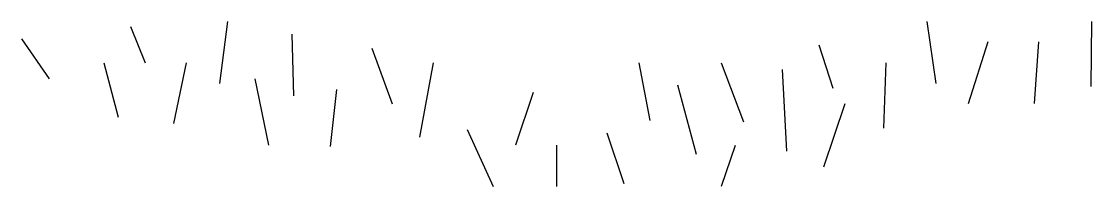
# Model space of a CAD drawing. Header units: millimetres. Extents: x 47 to 73, y 23 to 27.
import ezdxf

# ---------------------------------------------------------------- set-up
doc = ezdxf.new("R2010")
doc.units = ezdxf.units.MM
doc.layers.add('grabado linea medio', color=3, linetype='Continuous', true_color=0x00ff00)

msp = doc.modelspace()

# ---------------------------------------------------------------- linework, layer by layer
at = {"layer": 'grabado linea medio'}
for p, q in [((49.648, 26.881), (50.003, 26.002)), ((52.003, 27.002), (51.814, 25.499)), ((69.003, 27.002), (69.215, 25.499)), ((73.003, 27.002), (72.987, 25.425)), ((46.997, 26.582), (47.669, 25.611)), ((53.569, 26.694), (53.606, 25.201)), ((55.511, 26.358), (56.003, 25.002)), ((66.377, 26.433), (66.713, 25.387)), ((70.485, 26.508), (70.003, 25.002)), ((71.717, 26.508), (71.605, 25.014)), ((49.003, 26.002), (49.349, 24.678)), ((51.003, 26.002), (50.694, 24.529)), ((57.003, 26.002), (56.668, 24.192)), ((62.003, 26.002), (62.27, 24.603)), ((64.003, 26.002), (64.548, 24.566)), ((65.481, 25.836), (65.593, 23.856)), ((68.003, 26.002), (67.946, 24.417)), ((52.673, 25.611), (53.003, 24.002)), ((54.652, 25.35), (54.502, 23.968)), ((59.432, 25.275), (59.003, 24.002)), ((62.942, 25.462), (63.39, 23.782)), ((67.003, 25.002), (66.491, 23.464)), ((57.826, 24.379), (58.461, 22.998)), ((61.224, 24.304), (61.635, 23.072)), ((60.003, 24.002), (60.003, 23.002)), ((64.343, 23.993), (64.003, 23.002))]:
    msp.add_line(p, q, dxfattribs=at)

doc.saveas('drawing.dxf')
